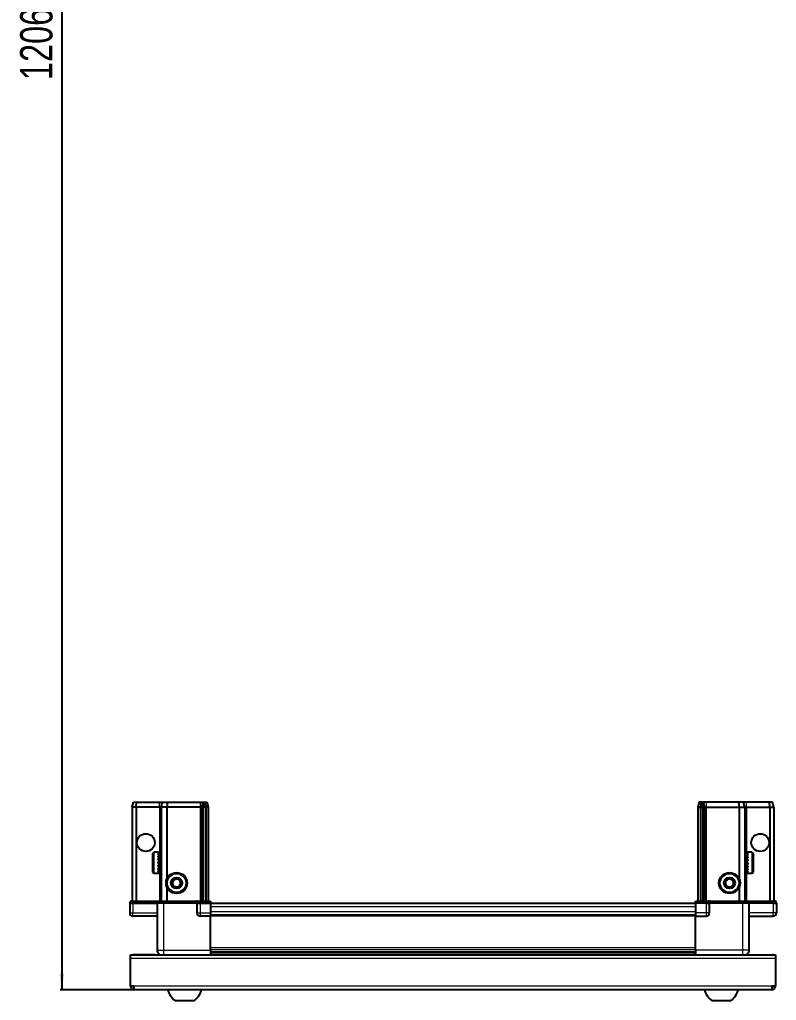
# Model space of a CAD drawing. Header units: millimetres. Extents: x 1021 to 3430, y -487 to 1535.
# Drawn here: x 1077 to 1545, y -487 to 120 of the extents above; entities that cross this region are included whole.
import ezdxf

# ---------------------------------------------------------------- set-up
doc = ezdxf.new("R2010")
doc.units = ezdxf.units.MM
doc.layers.add('FORMAT', color=7, linetype='Continuous')
doc.styles.add('SLDTEXTSTYLE0', font='TXT', dxfattribs={"width": 0.75})
doc.dimstyles.new('SLDDIMSTYLE0', dxfattribs={"dimtxt": 20, "dimasz": 10, "dimexe": 0, "dimexo": 0.0625, "dimgap": 5, "dimtad": 2, "dimdec": 1, "dimrnd": 1e-09, "dimzin": 12, "dimdsep": 46, "dimtxsty": 'SLDTEXTSTYLE0', "dimsah": 1, "dimcen": 0.09, "dimadec": 0, "dimazin": 3, "dimtfac": 1, "dimtofl": 0, "dimtmove": 0, "dimatfit": 3, "dimfxl": 0, "dimfrac": 2, "dimtolj": 1, "dimtzin": 12, "dimarcsym": 0})

# ---------------------------------------------------------------- blocks, each defined once
blk = doc.blocks.new('_D_8')
at = {"layer": 'FORMAT'}
for p, q in [((1146.72, 726.27), (1101.63, 726.27)), ((1102.63, 726.27), (1102.63, -480.43)), ((1147.22, -480.43), (1101.63, -480.43))]:
    blk.add_line(p, q, dxfattribs=at)
for points in [[(1102.63, 726.27), (1101.09, 716.27), (1104.17, 716.27)], [(1102.63, -480.43), (1104.17, -470.43), (1101.09, -470.43)]]:
    blk.add_solid(points, dxfattribs=at)
at = {"layer": 'FORMAT', "insert": (1076.85, 82.28), "char_height": 20, "attachment_point": 1, "rotation": 90, "style": 'SLDTEXTSTYLE0'}
blk.add_mtext('1206,7', dxfattribs=at)

msp = doc.modelspace()

# ---------------------------------------------------------------- linework, layer by layer
at = {"color": 7, "linetype": 'Continuous', "lineweight": 25}
for p, q in [((1146.13, -367.43), (1146.93, -364.43)), ((1148.63, -367.43), (1146.13, -367.43)), ((1146.13, -367.43), (1146.13, -425.73)), ((1146.93, -364.43), (1148.78, -364.43)), ((1148.63, -367.43), (1148.78, -364.43)), ((1163.13, -367.43), (1148.63, -367.43)), ((1148.63, -367.43), (1148.63, -425.73)), ((1148.78, -364.43), (1163.13, -364.43)), ((1163.13, -364.43), (1164.93, -364.43)), ((1164.13, -367.43), (1163.13, -367.43)), ((1164.13, -367.43), (1164.93, -364.43)), ((1167.63, -367.43), (1164.13, -367.43)), ((1164.13, -367.43), (1164.13, -425.73)), ((1164.93, -364.43), (1167.96, -364.43)), ((1167.96, -364.43), (1167.63, -367.43)), ((1188.13, -367.43), (1167.63, -367.43)), ((1167.63, -367.43), (1167.63, -411.93)), ((1167.96, -364.43), (1188.13, -364.43)), ((1188.13, -364.43), (1189.93, -364.43)), ((1189.13, -367.43), (1188.13, -367.43)), ((1189.93, -364.43), (1189.13, -367.43)), ((1190.13, -367.43), (1189.13, -367.43)), ((1189.13, -367.43), (1189.13, -425.73)), ((1189.93, -364.43), (1190.67, -364.43)), ((1190.67, -364.43), (1190.13, -367.43)), ((1191.63, -367.43), (1190.13, -367.43)), ((1190.13, -367.43), (1190.13, -425.73)), ((1190.67, -364.43), (1191.17, -364.43)), ((1191.17, -364.43), (1191.63, -367.43)), ((1191.17, -364.43), (1192.33, -364.43)), ((1193.13, -367.43), (1191.63, -367.43)), ((1191.63, -367.43), (1191.63, -425.73)), ((1192.33, -364.43), (1193.13, -367.43)), ((1193.13, -367.43), (1193.13, -425.73)), ((1496.93, -364.43), (1496.13, -367.43)), ((1496.13, -367.43), (1497.63, -367.43)), ((1496.13, -367.43), (1496.13, -425.73)), ((1498.08, -364.43), (1496.93, -364.43)), ((1498.08, -364.43), (1497.63, -367.43)), ((1497.63, -367.43), (1499.13, -367.43)), ((1497.63, -367.43), (1497.63, -425.73)), ((1498.58, -364.43), (1498.08, -364.43)), ((1498.58, -364.43), (1499.13, -367.43)), ((1499.33, -364.43), (1498.58, -364.43)), ((1499.13, -367.43), (1499.13, -425.73)), ((1499.13, -367.43), (1500.13, -367.43)), ((1499.33, -364.43), (1500.13, -367.43)), ((1501.13, -364.43), (1499.33, -364.43)), ((1500.13, -367.43), (1500.13, -425.73)), ((1500.13, -367.43), (1501.13, -367.43)), ((1521.3, -364.43), (1501.13, -364.43)), ((1501.13, -367.43), (1521.63, -367.43)), ((1521.3, -364.43), (1521.63, -367.43)), ((1524.33, -364.43), (1521.3, -364.43)), ((1521.63, -367.43), (1521.63, -411.93)), ((1521.63, -367.43), (1525.13, -367.43)), ((1525.13, -367.43), (1524.33, -364.43)), ((1526.13, -364.43), (1524.33, -364.43)), ((1525.13, -367.43), (1525.13, -425.73)), ((1525.13, -367.43), (1526.13, -367.43)), ((1540.47, -364.43), (1526.13, -364.43)), ((1526.13, -367.43), (1540.63, -367.43)), ((1540.63, -367.43), (1540.47, -364.43)), ((1542.33, -364.43), (1540.47, -364.43)), ((1540.63, -367.43), (1540.63, -425.73)), ((1540.63, -367.43), (1543.13, -367.43)), ((1543.13, -367.43), (1542.33, -364.43)), ((1543.13, -367.43), (1543.13, -425.73)), ((1158.93, -407.63), (1158.93, -396.23)), ((1162.13, -395.43), (1159.73, -395.43)), ((1162.13, -395.43), (1162.13, -395.43)), ((1162.13, -395.43), (1162.63, -395.43)), ((1162.13, -395.62), (1162.63, -395.62)), ((1162.13, -395.62), (1162.13, -395.84)), ((1162.13, -395.84), (1162.63, -395.84)), ((1162.13, -396.41), (1162.63, -396.41)), ((1162.13, -396.41), (1162.13, -396.84)), ((1162.13, -396.84), (1162.63, -396.84)), ((1162.13, -397.75), (1162.63, -397.75)), ((1162.13, -397.75), (1162.13, -398.34)), ((1162.13, -398.34), (1162.63, -398.34)), ((1162.13, -399.49), (1162.63, -399.49)), ((1162.13, -399.49), (1162.13, -400.19)), ((1162.13, -400.19), (1162.63, -400.19)), ((1162.63, -395.62), (1162.63, -395.43)), ((1162.63, -395.84), (1162.63, -395.62)), ((1162.63, -396.41), (1162.63, -395.84)), ((1162.63, -396.84), (1162.63, -396.41)), ((1162.63, -397.75), (1162.63, -396.84)), ((1162.73, -397.53), (1162.63, -397.53)), ((1162.63, -398.34), (1162.63, -397.75)), ((1162.63, -399.49), (1162.63, -398.34)), ((1162.63, -400.19), (1162.63, -399.49)), ((1162.63, -401.47), (1162.63, -400.19)), ((1162.73, -406.33), (1162.73, -397.53)), ((1163.61, -398.62), (1163.13, -397.93)), ((1163.13, -405.93), (1163.13, -397.93)), ((1164.1, -397.93), (1163.61, -398.62)), ((1163.61, -405.24), (1163.61, -398.62)), ((1164.13, -397.93), (1164.1, -397.93)), ((1164.1, -405.93), (1164.1, -397.93)), ((1525.16, -397.93), (1525.13, -397.93)), ((1525.65, -398.62), (1525.16, -397.93)), ((1525.16, -397.93), (1525.16, -405.93)), ((1526.13, -397.93), (1525.65, -398.62)), ((1525.65, -398.62), (1525.65, -405.24)), ((1526.13, -397.93), (1526.13, -405.93)), ((1526.63, -397.53), (1526.53, -397.53)), ((1526.53, -397.53), (1526.53, -406.33)), ((1529.53, -395.43), (1526.63, -395.43)), ((1527.13, -395.43), (1526.63, -395.43)), ((1526.63, -395.43), (1526.63, -395.47)), ((1526.63, -395.47), (1526.63, -395.76)), ((1527.13, -395.47), (1526.63, -395.47)), ((1527.13, -395.76), (1526.63, -395.76)), ((1526.63, -395.76), (1526.63, -396.03)), ((1527.13, -396.03), (1526.63, -396.03)), ((1526.63, -396.03), (1526.63, -396.7)), ((1527.13, -396.7), (1526.63, -396.7)), ((1526.63, -396.7), (1526.63, -397.17)), ((1526.63, -397.17), (1526.63, -398.15)), ((1527.13, -397.17), (1526.63, -397.17)), ((1527.13, -398.15), (1526.63, -398.15)), ((1526.63, -398.15), (1526.63, -398.77)), ((1526.63, -398.77), (1526.63, -399.97)), ((1527.13, -398.77), (1526.63, -398.77)), ((1527.13, -399.97), (1526.63, -399.97)), ((1526.63, -399.97), (1526.63, -400.6)), ((1527.13, -395.47), (1527.13, -395.43)), ((1527.13, -396.03), (1527.13, -395.76)), ((1527.13, -397.17), (1527.13, -396.7)), ((1527.13, -398.77), (1527.13, -398.15)), ((1527.13, -400.68), (1527.13, -399.97)), ((1530.33, -396.23), (1530.33, -407.63)), ((1162.13, -401.47), (1162.63, -401.47)), ((1162.13, -401.47), (1162.13, -402.21)), ((1162.13, -401.62), (1162.63, -401.62)), ((1162.13, -402.12), (1162.63, -402.12)), ((1162.13, -402.21), (1162.63, -402.21)), ((1162.13, -403.5), (1162.63, -403.5)), ((1162.13, -403.5), (1162.13, -404.21)), ((1162.13, -404.21), (1162.63, -404.21)), ((1162.13, -405.37), (1162.63, -405.37)), ((1162.13, -405.37), (1162.13, -405.97)), ((1162.13, -405.97), (1162.63, -405.97)), ((1162.63, -401.62), (1162.63, -401.47)), ((1162.63, -402.21), (1162.63, -402.12)), ((1162.63, -403.5), (1162.63, -402.21)), ((1162.63, -404.21), (1162.63, -403.5)), ((1162.63, -405.37), (1162.63, -404.21)), ((1162.63, -405.97), (1162.63, -405.37)), ((1162.63, -406.91), (1162.63, -405.97)), ((1162.63, -406.33), (1162.73, -406.33)), ((1163.13, -405.93), (1163.61, -405.24)), ((1163.61, -405.24), (1164.1, -405.93)), ((1164.1, -405.93), (1164.13, -405.93)), ((1525.13, -405.93), (1525.16, -405.93)), ((1525.16, -405.93), (1525.65, -405.24)), ((1525.65, -405.24), (1526.13, -405.93)), ((1526.53, -406.33), (1526.63, -406.33)), ((1527.13, -400.6), (1526.63, -400.6)), ((1526.63, -400.68), (1526.63, -401.98)), ((1527.13, -400.68), (1526.63, -400.68)), ((1527.13, -401.98), (1526.63, -401.98)), ((1527.13, -402.46), (1526.63, -402.46)), ((1526.63, -402.46), (1526.63, -402.71)), ((1526.63, -402.71), (1526.63, -403.98)), ((1527.13, -402.71), (1526.63, -402.71)), ((1527.13, -403.98), (1526.63, -403.98)), ((1526.63, -403.98), (1526.63, -404.67)), ((1526.63, -404.67), (1526.63, -405.79)), ((1527.13, -404.67), (1526.63, -404.67)), ((1527.13, -405.79), (1526.63, -405.79)), ((1526.63, -405.79), (1526.63, -406.36)), ((1526.63, -406.36), (1526.63, -407.21)), ((1527.13, -406.36), (1526.63, -406.36)), ((1527.13, -402.71), (1527.13, -401.98)), ((1527.13, -404.67), (1527.13, -403.98)), ((1527.13, -406.36), (1527.13, -405.79)), ((1159.73, -408.43), (1162.13, -408.43)), ((1162.13, -406.91), (1162.63, -406.91)), ((1162.13, -406.91), (1162.13, -407.35)), ((1162.13, -407.35), (1162.63, -407.35)), ((1162.13, -407.95), (1162.63, -407.95)), ((1162.13, -407.95), (1162.13, -408.19)), ((1162.13, -408.19), (1162.63, -408.19)), ((1162.13, -408.41), (1162.63, -408.41)), ((1162.13, -408.41), (1162.13, -408.43)), ((1162.13, -408.42), (1162.63, -408.42)), ((1162.63, -407.35), (1162.63, -406.91)), ((1162.63, -407.95), (1162.63, -407.35)), ((1162.63, -408.19), (1162.63, -407.95)), ((1162.63, -408.41), (1162.63, -408.19)), ((1162.63, -408.42), (1162.63, -408.41)), ((1527.13, -407.21), (1526.63, -407.21)), ((1526.63, -407.21), (1526.63, -407.61)), ((1526.63, -407.61), (1526.63, -408.12)), ((1527.13, -407.61), (1526.63, -407.61)), ((1527.13, -408.12), (1526.63, -408.12)), ((1526.63, -408.12), (1526.63, -408.31)), ((1526.63, -408.31), (1526.63, -408.43)), ((1527.13, -408.31), (1526.63, -408.31)), ((1526.63, -408.43), (1529.53, -408.43)), ((1527.13, -407.61), (1527.13, -407.21)), ((1527.13, -408.31), (1527.13, -408.12)), ((1167.63, -416.93), (1167.63, -425.73)), ((1521.63, -416.93), (1521.63, -425.73)), ((1145.13, -425.73), (1144.63, -426.59)), ((1144.63, -426.93), (1144.63, -426.59)), ((1144.63, -426.93), (1146.63, -426.93)), ((1144.63, -426.93), (1144.63, -432.93)), ((1146.63, -425.73), (1145.13, -425.73)), ((1146.63, -425.73), (1161.43, -425.73)), ((1161.43, -426.93), (1146.63, -426.93)), ((1146.63, -426.93), (1161.43, -426.93)), ((1161.43, -425.73), (1161.63, -425.73)), ((1161.63, -426.93), (1161.43, -426.93)), ((1161.63, -426.93), (1161.63, -425.73)), ((1161.63, -425.73), (1165.63, -425.73)), ((1165.63, -426.93), (1161.63, -426.93)), ((1161.63, -426.93), (1161.63, -455.93)), ((1165.63, -425.73), (1185.93, -425.73)), ((1185.93, -426.93), (1165.63, -426.93)), ((1185.93, -425.73), (1186.13, -425.73)), ((1186.13, -426.93), (1185.93, -426.93)), ((1186.13, -426.93), (1186.13, -425.73)), ((1186.81, -425.73), (1186.13, -425.73)), ((1186.13, -426.93), (1188.13, -426.93)), ((1186.13, -426.93), (1186.13, -432.93)), ((1186.81, -425.73), (1194.63, -425.73)), ((1194.63, -426.59), (1188.13, -426.59)), ((1194.63, -426.93), (1188.13, -426.93)), ((1188.13, -426.93), (1194.63, -426.93)), ((1194.63, -425.73), (1194.63, -426.59)), ((1194.63, -426.59), (1194.63, -426.59)), ((1194.63, -426.93), (1194.63, -426.59)), ((1194.63, -426.93), (1194.63, -426.93)), ((1194.63, -426.93), (1194.63, -432.93)), ((1494.63, -427.08), (1194.63, -427.08)), ((1494.63, -426.59), (1494.63, -425.73)), ((1494.63, -425.73), (1502.45, -425.73)), ((1501.13, -426.59), (1494.63, -426.59)), ((1494.63, -426.93), (1494.63, -426.59)), ((1501.13, -426.93), (1494.63, -426.93)), ((1494.63, -426.93), (1494.63, -432.93)), ((1501.13, -426.93), (1503.13, -426.93)), ((1503.13, -426.93), (1501.13, -426.93)), ((1503.13, -425.73), (1502.45, -425.73)), ((1503.13, -426.93), (1503.13, -425.73)), ((1503.13, -425.73), (1503.33, -425.73)), ((1503.33, -426.93), (1503.13, -426.93)), ((1503.13, -426.93), (1503.13, -432.93)), ((1503.33, -425.73), (1523.63, -425.73)), ((1523.63, -426.93), (1503.33, -426.93)), ((1523.63, -425.73), (1527.63, -425.73)), ((1527.63, -426.93), (1523.63, -426.93)), ((1527.63, -426.93), (1527.63, -425.73)), ((1527.63, -425.73), (1527.83, -425.73)), ((1527.83, -426.93), (1527.63, -426.93)), ((1527.63, -426.93), (1527.63, -455.93)), ((1527.83, -425.73), (1542.63, -425.73)), ((1542.63, -426.93), (1527.83, -426.93)), ((1544.13, -425.73), (1542.63, -425.73)), ((1542.63, -426.93), (1544.63, -426.93)), ((1544.63, -426.59), (1544.13, -425.73)), ((1544.63, -426.59), (1544.13, -425.73)), ((1544.63, -426.93), (1544.63, -426.59)), ((1544.63, -426.93), (1544.63, -426.59)), ((1544.63, -426.93), (1544.63, -426.93)), ((1544.63, -426.93), (1544.63, -432.93)), ((1161.63, -434.93), (1146.63, -434.93)), ((1194.63, -434.93), (1188.13, -434.93)), ((1194.63, -432.93), (1194.63, -434.93)), ((1494.63, -434.28), (1194.63, -434.28)), ((1194.63, -455.93), (1194.63, -434.93)), ((1494.63, -432.93), (1494.63, -434.93)), ((1494.63, -434.93), (1501.13, -434.93)), ((1494.63, -455.93), (1494.63, -434.93)), ((1527.63, -434.93), (1542.63, -434.93)), ((1145.13, -458.93), (1544.13, -458.93)), ((1145.13, -461.03), (1145.13, -458.93)), ((1145.13, -478.33), (1145.13, -461.03)), ((1160.13, -458.83), (1147.23, -458.83)), ((1160.13, -458.83), (1160.13, -458.93)), ((1194.63, -456.95), (1494.63, -456.95)), ((1194.63, -456.99), (1494.63, -456.99)), ((1218.51, -458.78), (1194.63, -458.78)), ((1213.13, -458.93), (1213.13, -458.78)), ((1213.17, -458.93), (1213.17, -458.78)), ((1213.44, -458.93), (1213.44, -458.78)), ((1213.7, -458.93), (1213.7, -458.78)), ((1214.35, -458.93), (1214.35, -458.78)), ((1214.82, -458.93), (1214.82, -458.78)), ((1215.78, -458.93), (1215.78, -458.78)), ((1216.4, -458.93), (1216.4, -458.78)), ((1217.59, -458.93), (1217.59, -458.78)), ((1218.25, -458.93), (1218.25, -458.78)), ((1218.3, -458.93), (1218.3, -458.78)), ((1219.6, -458.78), (1218.51, -458.78)), ((1219.6, -458.93), (1219.6, -458.78)), ((1219.6, -458.78), (1219.6, -458.78)), ((1220.33, -458.78), (1219.6, -458.78)), ((1219.61, -458.93), (1219.61, -458.78)), ((1220.11, -458.93), (1220.11, -458.78)), ((1220.33, -458.93), (1220.33, -458.78)), ((1220.75, -458.78), (1220.33, -458.78)), ((1220.33, -458.78), (1220.33, -458.78)), ((1468.51, -458.78), (1220.75, -458.78)), ((1221.61, -458.93), (1221.61, -458.78)), ((1222.3, -458.93), (1222.3, -458.78)), ((1223.42, -458.93), (1223.42, -458.78)), ((1224, -458.93), (1224, -458.78)), ((1224.87, -458.93), (1224.87, -458.78)), ((1225.27, -458.93), (1225.27, -458.78)), ((1225.8, -458.93), (1225.8, -458.78)), ((1225.99, -458.93), (1225.99, -458.78)), ((1226.13, -458.93), (1226.13, -458.78)), ((1463.13, -458.93), (1463.13, -458.78)), ((1463.3, -458.93), (1463.3, -458.78)), ((1463.51, -458.93), (1463.51, -458.78)), ((1464.07, -458.93), (1464.07, -458.78)), ((1464.49, -458.93), (1464.49, -458.78)), ((1465.39, -458.93), (1465.39, -458.78)), ((1465.97, -458.93), (1465.97, -458.78)), ((1467.12, -458.93), (1467.12, -458.78)), ((1467.81, -458.93), (1467.81, -458.78)), ((1469.09, -458.78), (1468.51, -458.78)), ((1469.09, -458.93), (1469.09, -458.78)), ((1469.1, -458.78), (1469.09, -458.78)), ((1469.83, -458.78), (1469.1, -458.78)), ((1469.27, -458.93), (1469.27, -458.78)), ((1469.77, -458.93), (1469.77, -458.78)), ((1469.83, -458.93), (1469.83, -458.78)), ((1470.86, -458.78), (1469.83, -458.78)), ((1469.83, -458.78), (1469.83, -458.78)), ((1494.63, -458.78), (1470.75, -458.78)), ((1471.12, -458.93), (1471.12, -458.78)), ((1471.83, -458.93), (1471.83, -458.78)), ((1473, -458.93), (1473, -458.78)), ((1473.61, -458.93), (1473.61, -458.78)), ((1474.55, -458.93), (1474.55, -458.78)), ((1475, -458.93), (1475, -458.78)), ((1475.62, -458.93), (1475.62, -458.78)), ((1475.87, -458.93), (1475.87, -458.78)), ((1476.11, -458.93), (1476.11, -458.78)), ((1476.13, -458.93), (1476.13, -458.78)), ((1529.13, -458.83), (1529.13, -458.93)), ((1529.13, -458.83), (1542.03, -458.83)), ((1544.13, -458.93), (1544.13, -461.03)), ((1544.13, -461.03), (1544.13, -478.33)), ((1147.23, -478.33), (1145.13, -478.33)), ((1147.23, -478.33), (1147.23, -480.43)), ((1544.13, -478.33), (1542.03, -478.33)), ((1542.03, -480.43), (1542.03, -478.33)), ((1542.03, -480.43), (1147.23, -480.43)), ((1172.63, -487.03), (1184.63, -487.03)), ((1504.63, -487.03), (1516.63, -487.03))]:
    msp.add_line(p, q, dxfattribs=at)
at = {"color": 8, "linetype": 'Continuous', "lineweight": 18}
for p, q in [((1163.13, -367.43), (1163.13, -364.43)), ((1163.13, -367.43), (1163.13, -397.93)), ((1188.13, -364.43), (1188.13, -367.43)), ((1188.13, -367.43), (1188.13, -425.73)), ((1501.13, -364.43), (1501.13, -367.43)), ((1501.13, -367.43), (1501.13, -425.73)), ((1526.13, -367.43), (1526.13, -364.43)), ((1526.13, -367.43), (1526.13, -397.93)), ((1159.73, -408.43), (1159.73, -395.43)), ((1529.53, -395.43), (1529.53, -408.43)), ((1163.13, -405.93), (1163.13, -425.73)), ((1526.13, -405.93), (1526.13, -425.73)), ((1146.63, -426.93), (1146.63, -425.73)), ((1146.63, -426.93), (1146.63, -432.93)), ((1161.43, -426.93), (1161.43, -425.73)), ((1165.63, -426.93), (1165.63, -425.73)), ((1165.63, -426.93), (1165.63, -455.93)), ((1185.93, -426.93), (1185.93, -425.73)), ((1188.13, -426.93), (1188.13, -426.59)), ((1188.13, -426.93), (1188.13, -432.93)), ((1194.63, -426.93), (1194.63, -426.59)), ((1494.63, -429.08), (1194.63, -429.08)), ((1501.13, -426.93), (1501.13, -426.59)), ((1501.13, -426.93), (1501.13, -432.93)), ((1503.33, -425.73), (1503.33, -426.93)), ((1523.63, -426.93), (1523.63, -425.73)), ((1523.63, -426.93), (1523.63, -455.93)), ((1527.83, -425.73), (1527.83, -426.93)), ((1542.63, -426.93), (1542.63, -425.73)), ((1542.63, -426.93), (1542.63, -432.93)), ((1144.63, -432.93), (1146.63, -432.93)), ((1146.63, -432.93), (1161.63, -432.93)), ((1146.63, -434.93), (1146.63, -432.93)), ((1186.13, -432.93), (1188.13, -432.93)), ((1188.13, -432.93), (1194.63, -432.93)), ((1188.13, -432.93), (1188.13, -434.93)), ((1494.63, -432.28), (1194.63, -432.28)), ((1494.63, -434.93), (1194.63, -434.93)), ((1501.13, -432.93), (1494.63, -432.93)), ((1503.13, -432.93), (1501.13, -432.93)), ((1501.13, -432.93), (1501.13, -434.93)), ((1542.63, -432.93), (1527.63, -432.93)), ((1544.63, -432.93), (1542.63, -432.93)), ((1542.63, -434.93), (1542.63, -432.93)), ((1194.63, -454.33), (1494.63, -454.33)), ((1544.13, -461.03), (1145.13, -461.03)), ((1147.23, -458.93), (1147.23, -458.83)), ((1165.63, -455.93), (1194.63, -455.93)), ((1494.63, -455.74), (1194.63, -455.74)), ((1194.63, -458.19), (1494.63, -458.19)), ((1523.63, -455.93), (1494.63, -455.93)), ((1542.03, -458.93), (1542.03, -458.83)), ((1542.03, -478.33), (1147.23, -478.33))]:
    msp.add_line(p, q, dxfattribs=at)
at = {"color": 7, "linetype": 'Continuous', "lineweight": 25, "flags": 128}
for points in [[(1147.23, -458.83), (1146.82, -458.87), (1146.59, -458.93)], [(1542.67, -458.93), (1542.44, -458.87), (1542.03, -458.83)]]:
    msp.add_lwpolyline(points, dxfattribs=at)
at = {"color": 7, "linetype": 'Continuous', "lineweight": 25}
for centre, radius in [((1154.63, -389.43), 5.5), ((1534.63, -389.43), 5.5), ((1173.63, -414.43), 6.5), ((1173.63, -414.43), 3.46), ((1515.63, -414.43), 6.5), ((1515.63, -414.43), 3.46)]:
    msp.add_circle(centre, radius, dxfattribs=at)
at = {"color": 8, "linetype": 'Continuous', "lineweight": 18}
for centre in [(1173.63, -414.43), (1515.63, -414.43)]:
    msp.add_circle(centre, 5.7, dxfattribs=at)
at = {"color": 7, "linetype": 'Continuous', "lineweight": 25}
for centre, radius, start, end in [((1159.73, -396.23), 0.8, 90, 180), ((1163.13, -397.53), 0.4, 180, 270), ((1526.13, -397.53), 0.4, 270, 0), ((1529.53, -396.23), 0.8, 360, 90), ((1163.13, -406.33), 0.4, 90, 180), ((1526.13, -406.33), 0.4, 360, 90), ((1159.73, -407.63), 0.8, 180, 270), ((1173.63, -414.43), 2.5, 87.37605, 147.37605), ((1173.63, -414.43), 2.5, 27.37605, 87.37605), ((1515.63, -414.43), 2.5, 74.67671, 134.67671), ((1515.63, -414.43), 2.5, 14.67671, 74.67671), ((1529.53, -407.63), 0.8, 270, 0), ((1173.63, -414.43), 2.5, 147.37605, 207.37605), ((1173.63, -414.43), 2.5, 207.37605, 267.37605), ((1173.63, -414.43), 2.5, 267.37605, 327.37605), ((1173.63, -414.43), 2.5, 327.37605, 27.37605), ((1515.63, -414.43), 2.5, 134.67671, 194.67671), ((1515.63, -414.43), 2.5, 194.67671, 254.67671), ((1515.63, -414.43), 2.5, 254.67671, 314.67671), ((1515.63, -414.43), 2.5, 314.67671, 14.67671), ((1146.63, -432.93), 2, 180, 270), ((1188.13, -432.93), 2, 180, 270), ((1501.13, -432.93), 2, 270, 0), ((1542.63, -432.93), 2, 270, 0), ((1147.23, -478.33), 2.1, 180, 270), ((1147.23, -478.33), 0.6, 180, 270), ((1542.03, -478.33), 2.1, 270, 0), ((1542.03, -478.33), 0.6, 270, 0), ((1179.65, -477.4), 11.91, 194.70035, 233.8734), ((1177.6, -477.4), 11.91, 306.1266, 345.29965), ((1511.65, -477.4), 11.91, 194.70035, 233.8734), ((1509.6, -477.4), 11.91, 306.1266, 345.29965)]:
    msp.add_arc(centre, radius, start, end, dxfattribs=at)
for centre, start_param, end_param in [((1188.13, -423.13), 2.418858, 3.141593), ((1501.13, -423.13), 3.141593, 3.864327)]:
    msp.add_ellipse(centre, major_axis=(0, 3.46), ratio=0.57735, start_param=start_param, end_param=end_param, dxfattribs=at)
for points, knots in [([(1170.75, -414.3), (1171.02, -413.86), (1171.54, -413.05), (1172.06, -412.24), (1172.3, -411.86)], [0, 0, 0, 0, 0.5346859, 1, 1, 1, 1]), ([(1172.3, -411.86), (1172.82, -411.89), (1173.78, -411.93), (1174.74, -411.98), (1175.19, -412)], [0, 0, 0, 0, 0.534686, 1, 1, 1, 1]), ([(1175.19, -412), (1175.34, -412.3), (1175.72, -413.03), (1176.18, -413.92), (1176.46, -414.45), (1176.51, -414.56)], [0, 0, 0, 0, 0.362901, 0.866875, 1, 1, 1, 1]), ([(1512.85, -413.66), (1513.21, -413.3), (1513.9, -412.62), (1514.58, -411.95), (1514.9, -411.63)], [0, 0, 0, 0, 0.534686, 1, 1, 1, 1]), ([(1514.9, -411.63), (1515.4, -411.77), (1516.33, -412.03), (1517.25, -412.28), (1517.68, -412.4)], [0, 0, 0, 0, 0.534686, 1, 1, 1, 1]), ([(1517.68, -412.4), (1517.71, -412.52), (1517.87, -413.1), (1518.12, -414.06), (1518.33, -414.86), (1518.41, -415.19)], [0, 0, 0, 0, 0.1331247, 0.6370994, 1, 1, 1, 1]), ([(1172.07, -416.86), (1172.02, -416.75), (1171.74, -416.22), (1171.28, -415.33), (1170.9, -414.6), (1170.75, -414.3)], [0, 0, 0, 0, 0.133125, 0.637099, 1, 1, 1, 1]), ([(1174.96, -416.99), (1174.44, -416.97), (1173.48, -416.92), (1172.52, -416.88), (1172.07, -416.86)], [0, 0, 0, 0, 0.534686, 1, 1, 1, 1]), ([(1176.51, -414.56), (1176.23, -414.99), (1175.71, -415.81), (1175.2, -416.61), (1174.96, -416.99)], [0, 0, 0, 0, 0.534686, 1, 1, 1, 1]), ([(1513.58, -416.46), (1513.49, -416.12), (1513.28, -415.33), (1513.03, -414.36), (1512.88, -413.79), (1512.85, -413.66)], [0, 0, 0, 0, 0.362901, 0.866875, 1, 1, 1, 1]), ([(1516.36, -417.22), (1515.86, -417.08), (1514.93, -416.83), (1514.01, -416.57), (1513.58, -416.46)], [0, 0, 0, 0, 0.534686, 1, 1, 1, 1]), ([(1518.41, -415.19), (1518.05, -415.55), (1517.36, -416.23), (1516.68, -416.91), (1516.36, -417.22)], [0, 0, 0, 0, 0.5346859, 1, 1, 1, 1]), ([(1161.63, -455.93), (1161.68, -456.37), (1161.75, -457.04), (1162.18, -457.86), (1162.64, -458.41), (1163.04, -458.77), (1163.3, -458.9), (1163.35, -458.93)], [0, 0, 0, 0, 0.363018, 0.558438, 0.758004, 0.95757, 1, 1, 1, 1]), ([(1194.63, -455.93), (1194.63, -456.32), (1194.63, -457.11), (1194.63, -458.13), (1194.63, -458.76), (1194.63, -458.92), (1194.63, -458.93)], [0, 0, 0, 0, 0.3255201, 0.6510403, 0.9765604, 1, 1, 1, 1]), ([(1494.63, -455.93), (1494.63, -456.32), (1494.63, -457.11), (1494.63, -458.13), (1494.63, -458.76), (1494.63, -458.92), (1494.63, -458.93)], [0, 0, 0, 0, 0.3255201, 0.6510403, 0.9765604, 1, 1, 1, 1]), ([(1527.63, -455.93), (1527.58, -456.37), (1527.51, -457.04), (1527.08, -457.86), (1526.62, -458.41), (1526.22, -458.77), (1525.95, -458.9), (1525.91, -458.93)], [0, 0, 0, 0, 0.363018, 0.558438, 0.758004, 0.95757, 1, 1, 1, 1])]:
    msp.add_open_spline(points, degree=3, knots=knots, dxfattribs=at)
at = {"color": 8, "linetype": 'Continuous', "lineweight": 18}
for points in [[(1161.63, -455.93), (1161.69, -455.93), (1161.81, -455.93), (1162.73, -455.93), (1164.06, -455.93), (1165.11, -455.93), (1165.63, -455.93)], [(1527.63, -455.93), (1527.57, -455.93), (1527.45, -455.93), (1526.52, -455.93), (1525.2, -455.93), (1524.15, -455.93), (1523.63, -455.93)]]:
    msp.add_open_spline(points, degree=3, dxfattribs=at)
for points in [[(1165.63, -455.93), (1165.63, -456.37), (1165.63, -457.04), (1165.63, -457.86), (1165.63, -458.41), (1165.63, -458.77), (1165.63, -458.9), (1165.63, -458.93)], [(1523.63, -455.93), (1523.63, -456.37), (1523.63, -457.04), (1523.63, -457.86), (1523.63, -458.41), (1523.63, -458.77), (1523.63, -458.9), (1523.63, -458.93)]]:
    msp.add_open_spline(points, degree=3, knots=[0, 0, 0, 0, 0.363018, 0.558438, 0.758004, 0.95757, 1, 1, 1, 1], dxfattribs=at)

# ---------------------------------------------------------------- dimensions: what is measured, and where the dimension line sits
at = {"layer": 'FORMAT'}
dim = msp.add_linear_dim(base=(1102.63, -480.43), p1=(1146.73, 726.27), p2=(1147.23, -480.43), angle=90, dimstyle='SLDDIMSTYLE0', dxfattribs=at)
dim.commit()
dim.dimension.update_dxf_attribs({"geometry": '_D_8', "text_midpoint": (1102.63, 122.92), "dimtype": 160})

doc.saveas('drawing.dxf')
